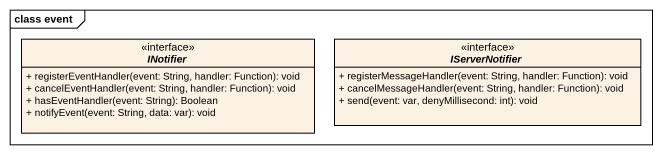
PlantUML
@startuml
mainframe class event
hide circle
hide empty members
skinparam classAttributeIconSize 0
interface INotifier {
  + registerEventHandler(event: String, handler: Function): void
  + cancelEventHandler(event: String, handler: Function): void
  + hasEventHandler(event: String): Boolean
  + notifyEvent(event: String, data: var): void
}
interface IServerNotifier {
  + registerMessageHandler(event: String, handler: Function): void
  + cancelMessageHandler(event: String, handler: Function): void
  + send(event: var, denyMillisecond: int): void
}
@enduml
